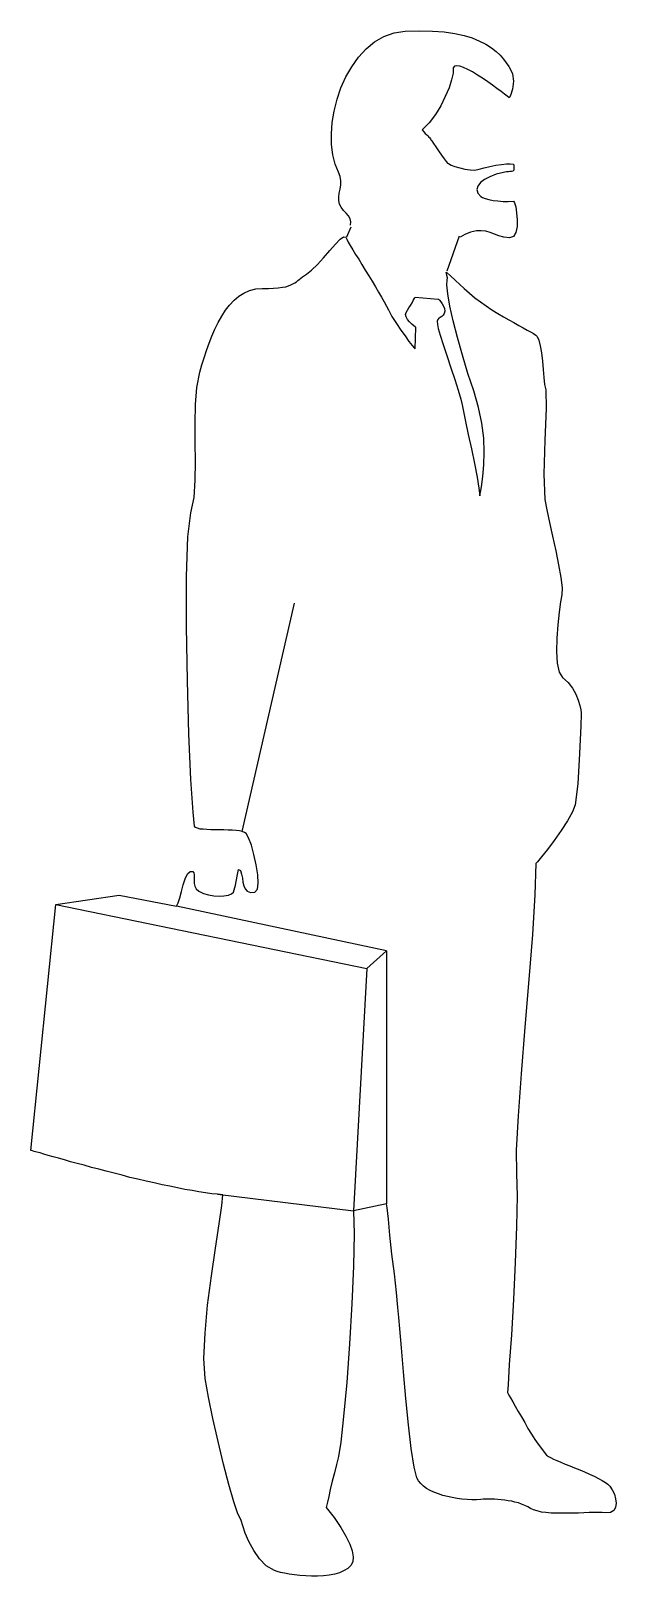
# Model space of a CAD drawing. Extents: x -2857 to -2165, y -536 to 1290.
import ezdxf

# ---------------------------------------------------------------- set-up
doc = ezdxf.new("R2010")
doc.units = 0
doc.header["$LTSCALE"] = 1270
doc.header["$MEASUREMENT"] = 0
doc.layers.get('0').update_dxf_attribs({"linetype": 'CONTINUOUS'})

msp = doc.modelspace()

# ---------------------------------------------------------------- linework, layer by layer
at = {"linetype": 'CONTINUOUS'}
for p, q in [((-2450.7, 1277.2), (-2439.6, 1283.6)), ((-2439.6, 1283.6), (-2427.7, 1287.9)), ((-2427.7, 1287.9), (-2414.6, 1289.7)), ((-2414.6, 1289.7), (-2397.6, 1290.2)), ((-2397.6, 1290.2), (-2382.2, 1289.8)), ((-2382.2, 1289.8), (-2368.3, 1288.9)), ((-2368.3, 1288.9), (-2355.9, 1287.1)), ((-2355.9, 1287.1), (-2344.7, 1284.7)), ((-2344.7, 1284.7), (-2335.1, 1281.8)), ((-2335.1, 1281.8), (-2326.4, 1278.2)), ((-2326.4, 1278.2), (-2318.9, 1274.4)), ((-2469.6, 1259.1), (-2460.6, 1268.9)), ((-2460.6, 1268.9), (-2450.7, 1277.2)), ((-2318.9, 1274.4), (-2312.3, 1270.3)), ((-2312.3, 1270.3), (-2307, 1265.9)), ((-2307, 1265.9), (-2302.2, 1261.6)), ((-2302.2, 1261.6), (-2298.1, 1256.9)), ((-2484.7, 1235.8), (-2477.7, 1247.8)), ((-2477.7, 1247.8), (-2469.6, 1259.1)), ((-2357.7, 1246.5), (-2357.9, 1240.4)), ((-2356.2, 1248.6), (-2357.7, 1246.5)), ((-2353.4, 1249.1), (-2356.2, 1248.6)), ((-2349.8, 1248.4), (-2353.4, 1249.1)), ((-2345.3, 1247.1), (-2349.8, 1248.4)), ((-2340.2, 1244.6), (-2345.3, 1247.1)), ((-2334.8, 1241.7), (-2340.2, 1244.6)), ((-2328.8, 1238), (-2334.8, 1241.7)), ((-2298.1, 1256.9), (-2294.9, 1252.3)), ((-2294.9, 1252.3), (-2291.9, 1248)), ((-2291.9, 1248), (-2289.6, 1243.7)), ((-2289.6, 1243.7), (-2287.6, 1239.4)), ((-2490.5, 1222.9), (-2484.7, 1235.8)), ((-2359.6, 1232.3), (-2362.5, 1223)), ((-2357.9, 1240.4), (-2359.6, 1232.3)), ((-2322.9, 1234.2), (-2328.8, 1238)), ((-2316.9, 1230.1), (-2322.9, 1234.2)), ((-2311.2, 1226), (-2316.9, 1230.1)), ((-2305.9, 1222.3), (-2311.2, 1226)), ((-2286.3, 1230.9), (-2287.7, 1221.5)), ((-2287.6, 1239.4), (-2286.3, 1230.9)), ((-2498.4, 1195.5), (-2495, 1209.4)), ((-2495, 1209.4), (-2490.5, 1222.9)), ((-2367, 1212.5), (-2372.4, 1201.7)), ((-2362.5, 1223), (-2367, 1212.5)), ((-2301.1, 1218.5), (-2305.9, 1222.3)), ((-2296.9, 1215.4), (-2301.1, 1218.5)), ((-2294, 1213.2), (-2296.9, 1215.4)), ((-2291.9, 1211.6), (-2294, 1213.2)), ((-2291.3, 1211), (-2291.9, 1211.6)), ((-2290, 1214), (-2291.3, 1211)), ((-2287.7, 1221.5), (-2290, 1214)), ((-2500.8, 1182), (-2498.4, 1195.5)), ((-2378.7, 1191.2), (-2386.2, 1181.7)), ((-2372.4, 1201.7), (-2378.7, 1191.2)), ((-2501.7, 1168.6), (-2500.8, 1182)), ((-2501.7, 1155.9), (-2501.7, 1168.6)), ((-2386.2, 1181.7), (-2394.3, 1173.4)), ((-2394.3, 1173.4), (-2392.6, 1170.9)), ((-2392.6, 1170.9), (-2390.8, 1169.1)), ((-2390.8, 1169.1), (-2389, 1167.5)), ((-2500.2, 1143.8), (-2501.7, 1155.9)), ((-2389, 1167.5), (-2387.8, 1166)), ((-2387.8, 1166), (-2386.6, 1164.7)), ((-2386.6, 1164.7), (-2385.4, 1163.8)), ((-2385.4, 1163.8), (-2384.6, 1162.6)), ((-2384.6, 1162.6), (-2384, 1161.6)), ((-2384, 1161.6), (-2383.1, 1160.4)), ((-2383.1, 1160.4), (-2381.1, 1157.3)), ((-2381.1, 1157.3), (-2378.1, 1153)), ((-2378.1, 1153), (-2374.9, 1148.4)), ((-2497.4, 1132.8), (-2500.2, 1143.8)), ((-2493.4, 1123.3), (-2497.4, 1132.8)), ((-2374.9, 1148.4), (-2371.4, 1143.5)), ((-2371.4, 1143.5), (-2368.4, 1139.2)), ((-2368.4, 1139.2), (-2366.1, 1135.8)), ((-2366.1, 1135.8), (-2364.6, 1133.9)), ((-2364.6, 1133.9), (-2363.1, 1133.3)), ((-2363.1, 1133.3), (-2360.1, 1131.7)), ((-2307.4, 1131.4), (-2300.7, 1132.4)), ((-2300.7, 1132.4), (-2294.6, 1132.9)), ((-2294.6, 1132.9), (-2290.1, 1133.1)), ((-2290.1, 1133.1), (-2286.7, 1132.7)), ((-2286.7, 1132.7), (-2285.8, 1132.1)), ((-2491.4, 1118.1), (-2493.4, 1123.3)), ((-2490.6, 1113.2), (-2491.4, 1118.1)), ((-2360.1, 1131.7), (-2355.6, 1130.1)), ((-2355.6, 1130.1), (-2349.9, 1128.4)), ((-2349.9, 1128.4), (-2343.9, 1126.8)), ((-2343.9, 1126.8), (-2337.8, 1126)), ((-2337.8, 1126), (-2332.1, 1125.6)), ((-2332.1, 1125.6), (-2326.9, 1126.7)), ((-2326.9, 1126.7), (-2321.1, 1128.3)), ((-2320.8, 1114.4), (-2325.4, 1110.9)), ((-2321.1, 1128.3), (-2314.4, 1130)), ((-2314.4, 1117.6), (-2320.8, 1114.4)), ((-2314.4, 1130), (-2307.4, 1131.4)), ((-2306.7, 1120.7), (-2314.4, 1117.6)), ((-2298.2, 1123), (-2306.7, 1120.7)), ((-2296.4, 1123.2), (-2298.2, 1123)), ((-2294.5, 1123.5), (-2296.4, 1123.2)), ((-2292.4, 1123.7), (-2294.5, 1123.5)), ((-2290.6, 1124), (-2292.4, 1123.7)), ((-2288.8, 1124.2), (-2290.6, 1124)), ((-2287.2, 1124.5), (-2288.8, 1124.2)), ((-2286.3, 1125.1), (-2287.2, 1124.5)), ((-2286, 1125.7), (-2286.3, 1125.1)), ((-2285.9, 1128.4), (-2286, 1127.2)), ((-2286, 1127.2), (-2286, 1125.7)), ((-2285.8, 1132.1), (-2285.9, 1129.9)), ((-2285.9, 1129.9), (-2285.9, 1128.4)), ((-2492.9, 1093.9), (-2492.5, 1098.4)), ((-2492.5, 1098.4), (-2491.4, 1103.2)), ((-2491.4, 1103.2), (-2490.7, 1108.1)), ((-2490.7, 1108.1), (-2490.6, 1113.2)), ((-2328.6, 1106.7), (-2329.6, 1102.8)), ((-2329.6, 1102.8), (-2328.5, 1098.5)), ((-2325.4, 1110.9), (-2328.6, 1106.7)), ((-2328.5, 1098.5), (-2324.9, 1094.5)), ((-2493, 1089.6), (-2492.9, 1093.9)), ((-2492.2, 1085.4), (-2493, 1089.6)), ((-2490.1, 1081.7), (-2492.2, 1085.4)), ((-2487.5, 1078), (-2490.1, 1081.7)), ((-2484.5, 1074.9), (-2487.5, 1078)), ((-2324.9, 1094.5), (-2323.1, 1093.2)), ((-2323.1, 1093.2), (-2319.8, 1092.2)), ((-2319.8, 1092.2), (-2315.6, 1090.9)), ((-2315.6, 1090.9), (-2310.5, 1089.9)), ((-2310.5, 1089.9), (-2304.7, 1089.2)), ((-2304.7, 1089.2), (-2298.7, 1088.7)), ((-2298.7, 1088.7), (-2292.6, 1088.6)), ((-2292.6, 1088.6), (-2286.2, 1089)), ((-2286.2, 1089), (-2285.1, 1087.2)), ((-2285.1, 1087.2), (-2283.7, 1082.3)), ((-2283.7, 1082.3), (-2282.6, 1075)), ((-2481.6, 1071.5), (-2484.5, 1074.9)), ((-2479.5, 1068.1), (-2481.6, 1071.5)), ((-2478.7, 1064.4), (-2479.5, 1068.1)), ((-2479.3, 1060.7), (-2478.7, 1064.4)), ((-2282.6, 1075), (-2281.9, 1067.1)), ((-2281.9, 1067.1), (-2282.1, 1058.9)), ((-2497, 1038.2), (-2491.6, 1044)), ((-2491.6, 1044), (-2487.3, 1047)), ((-2487.3, 1047), (-2484.9, 1046.4)), ((-2484.9, 1046.4), (-2483.7, 1044)), ((-2478.7, 1058.4), (-2484, 1046.4)), ((-2483.7, 1044), (-2481.9, 1040.6)), ((-2350.5, 1047.7), (-2365.2, 1006.3)), ((-2343.9, 1049.5), (-2349.4, 1046.4)), ((-2337.1, 1052.3), (-2343.9, 1049.5)), ((-2330.1, 1054), (-2337.1, 1052.3)), ((-2324.4, 1054.1), (-2330.1, 1054)), ((-2318.9, 1053.4), (-2324.4, 1054.1)), ((-2314.1, 1051.8), (-2318.9, 1053.4)), ((-2309, 1049.9), (-2314.1, 1051.8)), ((-2303.6, 1047.9), (-2309, 1049.9)), ((-2297.9, 1046.3), (-2303.6, 1047.9)), ((-2290.9, 1045.5), (-2297.9, 1046.3)), ((-2286.3, 1047.2), (-2290.9, 1045.5)), ((-2283.5, 1052), (-2286.3, 1047.2)), ((-2282.1, 1058.9), (-2283.5, 1052)), ((-2511, 1022.1), (-2503.7, 1030.6)), ((-2503.7, 1030.6), (-2497, 1038.2)), ((-2481.9, 1040.6), (-2479.5, 1036.4)), ((-2479.5, 1036.4), (-2476.4, 1031.5)), ((-2476.4, 1031.5), (-2473.1, 1026.1)), ((-2473.1, 1026.1), (-2469.5, 1020.3)), ((-2531.3, 1002.7), (-2525.2, 1007.3)), ((-2525.2, 1007.3), (-2518.3, 1014.3)), ((-2518.3, 1014.3), (-2511, 1022.1)), ((-2469.5, 1020.3), (-2465.8, 1014)), ((-2465.8, 1014), (-2461.9, 1007.6)), ((-2461.9, 1007.6), (-2457.6, 1000.9)), ((-2366.1, 1004.9), (-2364.9, 1004.3)), ((-2365.8, 1003.7), (-2366.1, 1004.9)), ((-2576.4, 985.8), (-2570.1, 986.1)), ((-2570.1, 986.1), (-2564.6, 986.7)), ((-2564.6, 986.7), (-2559.8, 987.3)), ((-2559.8, 987.3), (-2555.8, 987.9)), ((-2555.8, 987.9), (-2552.5, 988.8)), ((-2552.5, 988.8), (-2549.8, 990)), ((-2549.8, 990), (-2547.3, 991.2)), ((-2547.3, 991.2), (-2545.2, 992.4)), ((-2545.2, 992.4), (-2543.1, 993.6)), ((-2543.1, 993.6), (-2541.6, 995.2)), ((-2541.6, 995.2), (-2539.8, 996.4)), ((-2539.8, 996.4), (-2537.9, 997.9)), ((-2537.9, 997.9), (-2536.1, 999.7)), ((-2536.1, 999.7), (-2533.7, 1001.2)), ((-2533.7, 1001.2), (-2531.3, 1002.7)), ((-2457.6, 1000.9), (-2453.7, 994.3)), ((-2453.7, 994.3), (-2449.8, 987.9)), ((-2449.8, 987.9), (-2446.1, 981.5)), ((-2365.2, 1001.2), (-2365.8, 1003.7)), ((-2364.6, 998.5), (-2365.2, 1001.2)), ((-2365.2, 990), (-2364.9, 995.5)), ((-2364, 979.4), (-2365.2, 990)), ((-2364.9, 1004.3), (-2361.3, 1001.2)), ((-2364.9, 995.5), (-2364.6, 998.5)), ((-2361.3, 1001.2), (-2354.9, 995.2)), ((-2354.9, 995.2), (-2344.9, 985.8)), ((-2622.2, 966.1), (-2617, 971.8)), ((-2617, 971.8), (-2611.3, 976.7)), ((-2611.3, 976.7), (-2605.2, 980.3)), ((-2605.2, 980.3), (-2598.6, 983.3)), ((-2598.6, 983.3), (-2591.3, 985.2)), ((-2591.3, 985.2), (-2583.7, 985.8)), ((-2583.7, 985.8), (-2576.4, 985.8)), ((-2446.1, 981.5), (-2442.5, 975.5)), ((-2442.5, 975.5), (-2439.5, 970)), ((-2439.5, 970), (-2436.4, 964.9)), ((-2408.2, 965.8), (-2406.4, 968.8)), ((-2406.4, 968.8), (-2404.9, 971.5)), ((-2404.9, 971.5), (-2403.7, 973.6)), ((-2403.7, 973.6), (-2403.1, 974.9)), ((-2403.1, 974.9), (-2402.8, 975.5)), ((-2402.8, 975.5), (-2375.5, 973.3)), ((-2375.5, 973.3), (-2375.2, 973)), ((-2375.2, 973), (-2374, 971.8)), ((-2374, 971.8), (-2372.5, 970)), ((-2372.5, 970), (-2370.7, 967.6)), ((-2361.6, 964.9), (-2364, 979.4)), ((-2344.9, 985.8), (-2338.5, 980.3)), ((-2338.5, 980.3), (-2332.2, 974.9)), ((-2332.2, 974.9), (-2325.5, 970)), ((-2325.5, 970), (-2318.5, 965.2)), ((-2635.8, 945.5), (-2631.6, 953)), ((-2631.6, 953), (-2627, 960)), ((-2627, 960), (-2622.2, 966.1)), ((-2436.4, 964.9), (-2434.3, 960.6)), ((-2434.3, 960.6), (-2430.1, 952.7)), ((-2430.1, 952.7), (-2424.9, 944.6)), ((-2414, 954.9), (-2413.4, 957.6)), ((-2413.4, 952.1), (-2414, 954.9)), ((-2413.4, 957.6), (-2411.6, 960)), ((-2411.6, 949.1), (-2413.4, 952.1)), ((-2411.6, 960), (-2410.1, 963)), ((-2410.1, 963), (-2408.2, 965.8)), ((-2374.6, 950.6), (-2375.8, 949.1)), ((-2373.1, 951.5), (-2374.6, 950.6)), ((-2371.3, 952.7), (-2373.1, 951.5)), ((-2369.4, 954.3), (-2371.3, 952.7)), ((-2370.7, 967.6), (-2369.2, 964.9)), ((-2368.2, 956.4), (-2369.4, 954.3)), ((-2369.2, 964.9), (-2367.9, 962.1)), ((-2367.6, 959.1), (-2368.2, 956.4)), ((-2367.9, 962.1), (-2367.6, 959.1)), ((-2357.6, 947.6), (-2361.6, 964.9)), ((-2318.5, 965.2), (-2311.9, 960.6)), ((-2311.9, 960.6), (-2304.9, 956.4)), ((-2304.9, 956.4), (-2298.2, 952.4)), ((-2298.2, 952.4), (-2291.9, 948.8)), ((-2643.1, 929.4), (-2639.8, 937.6)), ((-2639.8, 937.6), (-2635.8, 945.5)), ((-2424.9, 944.6), (-2419.8, 936.7)), ((-2419.8, 936.7), (-2414.6, 929.7)), ((-2409.2, 946.4), (-2411.6, 949.1)), ((-2406.7, 943.7), (-2409.2, 946.4)), ((-2404.3, 941.5), (-2406.7, 943.7)), ((-2402.5, 940.3), (-2404.3, 941.5)), ((-2402.8, 914.3), (-2401.9, 939.7)), ((-2401.9, 939.7), (-2402.5, 940.3)), ((-2375.8, 949.1), (-2376.7, 947)), ((-2376.7, 947), (-2376.4, 943.3)), ((-2376.4, 943.3), (-2375.5, 938.5)), ((-2375.5, 938.5), (-2373.1, 930.6)), ((-2352.5, 927.9), (-2357.6, 947.6)), ((-2291.9, 948.8), (-2285.8, 945.5)), ((-2285.8, 945.5), (-2280.1, 942.1)), ((-2280.1, 942.1), (-2274.9, 939.4)), ((-2274.9, 939.4), (-2270.1, 936.7)), ((-2270.1, 936.7), (-2266.1, 934.6)), ((-2266.1, 934.6), (-2262.8, 932.4)), ((-2262.8, 932.4), (-2260.1, 930.6)), ((-2649.5, 912.4), (-2646.4, 921.2)), ((-2646.4, 921.2), (-2643.1, 929.4)), ((-2414.6, 929.7), (-2410.1, 923.3)), ((-2410.1, 923.3), (-2406.1, 918.5)), ((-2406.1, 918.5), (-2403.7, 915.5)), ((-2403.7, 915.5), (-2402.8, 914.3)), ((-2373.1, 930.6), (-2369.4, 919.4)), ((-2369.4, 919.4), (-2365.2, 906.4)), ((-2346.7, 907), (-2352.5, 927.9)), ((-2260.1, 930.6), (-2258.5, 929.1)), ((-2258.5, 929.1), (-2256.4, 924.9)), ((-2256.4, 924.9), (-2254.9, 918.2)), ((-2254.9, 918.2), (-2253.4, 909.7)), ((-2657.4, 887), (-2654.9, 895.5)), ((-2654.9, 895.5), (-2652.2, 904)), ((-2652.2, 904), (-2649.5, 912.4)), ((-2365.2, 906.4), (-2360.4, 892.1)), ((-2340.4, 885.5), (-2346.7, 907)), ((-2253.4, 909.7), (-2252.2, 900)), ((-2252.2, 900), (-2251.3, 890)), ((-2661, 868.8), (-2657.4, 887)), ((-2360.4, 892.1), (-2355.8, 878.2)), ((-2355.8, 878.2), (-2351.9, 865.5)), ((-2333.4, 864.9), (-2340.4, 885.5)), ((-2251.3, 890), (-2250.4, 880.6)), ((-2250.4, 880.6), (-2249.5, 872.4)), ((-2662.5, 848.5), (-2661, 868.8)), ((-2351.9, 865.5), (-2348.5, 854.8)), ((-2327.6, 845.2), (-2333.4, 864.9)), ((-2249.5, 872.4), (-2248.2, 866.1)), ((-2248.2, 866.1), (-2247.6, 843.9)), ((-2663.1, 826.7), (-2662.5, 848.5)), ((-2348.5, 854.8), (-2347, 848.2)), ((-2347, 848.2), (-2345.5, 840.6)), ((-2345.5, 840.6), (-2343.1, 828.5)), ((-2323.7, 826.7), (-2327.6, 845.2)), ((-2247.6, 843.9), (-2249.2, 806.4)), ((-2662.8, 803.9), (-2663.1, 826.7)), ((-2343.1, 828.5), (-2339.8, 813.3)), ((-2321.6, 808.8), (-2323.7, 826.7)), ((-2662.5, 780.9), (-2662.8, 803.9)), ((-2339.8, 813.3), (-2336.1, 796.4)), ((-2321, 792.4), (-2321.6, 808.8)), ((-2249.2, 806.4), (-2250.4, 766.4)), ((-2336.1, 796.4), (-2332.5, 779.1)), ((-2321.6, 777.3), (-2321, 792.4)), ((-2662.8, 759.1), (-2662.5, 780.9)), ((-2332.5, 779.1), (-2329.4, 763)), ((-2322.8, 763.6), (-2321.6, 777.3)), ((-2664.3, 738.8), (-2662.8, 759.1)), ((-2329.4, 763), (-2327.3, 749.7)), ((-2327.3, 749.7), (-2326.1, 740.6)), ((-2326.1, 740.6), (-2324.3, 751.2)), ((-2324.3, 751.2), (-2322.8, 763.6)), ((-2250.4, 766.4), (-2249.2, 736.4)), ((-2668, 720.6), (-2664.3, 738.8)), ((-2249.2, 736.4), (-2247, 724.2)), ((-2671.6, 692.4), (-2668, 720.6)), ((-2247, 724.2), (-2243.7, 709.4)), ((-2243.7, 709.4), (-2240.1, 693)), ((-2673.1, 645.5), (-2671.6, 692.4)), ((-2240.1, 693), (-2236.4, 675.8)), ((-2236.4, 675.8), (-2233.1, 659.4)), ((-2233.1, 659.4), (-2230.4, 644.2)), ((-2673.4, 586.4), (-2673.1, 645.5)), ((-2230.4, 644.2), (-2228.9, 632.1)), ((-2229.2, 623.9), (-2230.7, 615.5)), ((-2228.9, 632.1), (-2229.2, 623.9)), ((-2607.3, 344.2), (-2545.6, 614)), ((-2232.2, 603.3), (-2234, 588.5)), ((-2230.7, 615.5), (-2232.2, 603.3)), ((-2672.2, 522.1), (-2673.4, 586.4)), ((-2234, 588.5), (-2234.9, 572.7)), ((-2234.9, 572.7), (-2235.5, 557)), ((-2235.5, 557), (-2234.6, 543)), ((-2234.6, 543), (-2232.2, 532.4)), ((-2232.2, 532.4), (-2228.2, 526.1)), ((-2670.4, 459.7), (-2672.2, 522.1)), ((-2228.2, 526.1), (-2221.6, 520.3)), ((-2221.6, 520.3), (-2216.4, 513.6)), ((-2216.4, 513.6), (-2212.5, 506.4)), ((-2212.5, 506.4), (-2209.8, 499.4)), ((-2209.8, 499.4), (-2207.9, 493)), ((-2207.9, 493), (-2206.7, 487.9)), ((-2206.7, 487.9), (-2206.1, 484.2)), ((-2206.1, 483), (-2206.7, 468.8)), ((-2206.1, 484.2), (-2206.1, 483)), ((-2668, 405.4), (-2670.4, 459.7)), ((-2206.7, 468.8), (-2208.2, 436.4)), ((-2208.2, 436.4), (-2210.4, 400.3)), ((-2665.5, 367), (-2668, 405.4)), ((-2210.4, 400.3), (-2213.4, 375.7)), ((-2663.7, 350.3), (-2665.5, 367)), ((-2216.7, 367.3), (-2222.5, 356.6)), ((-2213.4, 375.7), (-2216.7, 367.3)), ((-2662.5, 348.8), (-2663.7, 350.3)), ((-2660.1, 347.9), (-2662.5, 348.8)), ((-2657, 347), (-2660.1, 347.9)), ((-2653.4, 346.7), (-2657, 347)), ((-2222.5, 356.6), (-2230.1, 345.4)), ((-2649.2, 346.3), (-2653.4, 346.7)), ((-2644.3, 346), (-2649.2, 346.3)), ((-2639.5, 346), (-2644.3, 346)), ((-2634.3, 346), (-2639.5, 346)), ((-2629.2, 346), (-2634.3, 346)), ((-2624, 345.7), (-2629.2, 346)), ((-2619.2, 345.7), (-2624, 345.7)), ((-2614.6, 345.4), (-2619.2, 345.7)), ((-2610.7, 344.8), (-2614.6, 345.4)), ((-2607.3, 344.2), (-2610.7, 344.8)), ((-2604.6, 343), (-2607.3, 344.2)), ((-2602.8, 341.8), (-2604.6, 343)), ((-2599.8, 336.6), (-2602.8, 341.8)), ((-2596.4, 327.9), (-2599.8, 336.6)), ((-2238.2, 333.6), (-2246.1, 323)), ((-2230.1, 345.4), (-2238.2, 333.6)), ((-2593.4, 317), (-2596.4, 327.9)), ((-2590.7, 304.8), (-2593.4, 317)), ((-2253.1, 314.2), (-2257.9, 308.2)), ((-2246.1, 323), (-2253.1, 314.2)), ((-2674.6, 288.2), (-2671.9, 293.9)), ((-2671.9, 293.9), (-2668.9, 297)), ((-2668.9, 297), (-2665.8, 296.7)), ((-2665.8, 296.7), (-2664.6, 295.1)), ((-2664.6, 295.1), (-2664.3, 292.7)), ((-2664.3, 292.7), (-2664.3, 289.7)), ((-2613.4, 291.5), (-2611.6, 299.1)), ((-2611.6, 299.1), (-2609.2, 297.9)), ((-2609.2, 297.9), (-2608, 293.6)), ((-2608, 293.6), (-2607, 289.1)), ((-2588.9, 293), (-2590.7, 304.8)), ((-2588.3, 283), (-2588.9, 293)), ((-2259.8, 306.1), (-2261, 269.4)), ((-2257.9, 308.2), (-2259.8, 306.1)), ((-2679.2, 273), (-2677, 280.9)), ((-2677, 280.9), (-2674.6, 288.2)), ((-2664.3, 289.7), (-2664.3, 286.4)), ((-2664.3, 286.4), (-2664, 282.7)), ((-2664, 282.7), (-2663.4, 279.4)), ((-2663.4, 279.4), (-2661.6, 276.4)), ((-2661.6, 276.4), (-2658.6, 273.6)), ((-2617.6, 272.4), (-2615.2, 280.6)), ((-2615.2, 280.6), (-2613.4, 291.5)), ((-2607, 289.1), (-2606.4, 284.2)), ((-2606.4, 284.2), (-2605.5, 280)), ((-2605.5, 280), (-2604, 276.4)), ((-2604, 276.4), (-2601.6, 273.6)), ((-2592.2, 272.4), (-2589.2, 275.8)), ((-2589.2, 275.8), (-2588.3, 283)), ((-2857.4, -32.7), (-2828, 257.9)), ((-2828, 257.9), (-2752.8, 268.9)), ((-2828, 257.9), (-2459.8, 182.1)), ((-2752.8, 268.9), (-2684.9, 255.8)), ((-2684.9, 255.8), (-2683.1, 259.7)), ((-2436.4, 203), (-2684.9, 255.8)), ((-2683.1, 259.7), (-2681.3, 265.7)), ((-2681.3, 265.7), (-2679.2, 273)), ((-2658.6, 273.6), (-2653.1, 270.9)), ((-2653.1, 270.9), (-2647, 269.1)), ((-2647, 269.1), (-2640.7, 267.9)), ((-2640.7, 267.9), (-2634.3, 267.6)), ((-2634.3, 267.6), (-2628.9, 267.9)), ((-2628.9, 267.9), (-2623.7, 268.8)), ((-2623.7, 268.8), (-2620.1, 270.3)), ((-2620.1, 270.3), (-2617.6, 272.4)), ((-2601.6, 273.6), (-2597.6, 272.1)), ((-2597.6, 272.1), (-2592.2, 272.4)), ((-2261, 269.4), (-2264, 222.4)), ((-2264, 222.4), (-2268.2, 169.1)), ((-2459.8, 182.1), (-2436.4, 203)), ((-2436.4, 203), (-2436.4, -95.8)), ((-2459.8, 182.1), (-2475.5, -104.3)), ((-2268.2, 169.1), (-2272.8, 112.7)), ((-2272.8, 112.7), (-2277.3, 57.9)), ((-2277.3, 57.9), (-2281, 8.2)), ((-2281, 8.2), (-2283.1, -32.4)), ((-2856.8, -32.7), (-2857.4, -32.7)), ((-2855.5, -33.4), (-2856.8, -32.7)), ((-2853.4, -34), (-2855.5, -33.4)), ((-2850.4, -34.9), (-2853.4, -34)), ((-2846.5, -35.8), (-2850.4, -34.9)), ((-2841.9, -37.3), (-2846.5, -35.8)), ((-2283.1, -32.4), (-2282.8, -60)), ((-2836.8, -38.8), (-2841.9, -37.3)), ((-2831, -40.3), (-2836.8, -38.8)), ((-2824.6, -42.1), (-2831, -40.3)), ((-2817.7, -44), (-2824.6, -42.1)), ((-2810.4, -46.1), (-2817.7, -44)), ((-2802.5, -48.2), (-2810.4, -46.1)), ((-2794.3, -50.3), (-2802.5, -48.2)), ((-2785.8, -52.8), (-2794.3, -50.3)), ((-2777.1, -54.9), (-2785.8, -52.8)), ((-2768.3, -57.3), (-2777.1, -54.9)), ((-2758.9, -59.7), (-2768.3, -57.3)), ((-2749.5, -62.1), (-2758.9, -59.7)), ((-2740.1, -64.6), (-2749.5, -62.1)), ((-2730.7, -66.7), (-2740.1, -64.6)), ((-2721, -69.1), (-2730.7, -66.7)), ((-2711.6, -71.2), (-2721, -69.1)), ((-2702.2, -73.4), (-2711.6, -71.2)), ((-2282.8, -60), (-2281.9, -86.4)), ((-2693.1, -75.2), (-2702.2, -73.4)), ((-2684, -77), (-2693.1, -75.2)), ((-2675.2, -78.8), (-2684, -77)), ((-2666.7, -80.3), (-2675.2, -78.8)), ((-2658.6, -81.8), (-2666.7, -80.3)), ((-2650.7, -82.8), (-2658.6, -81.8)), ((-2643.4, -84), (-2650.7, -82.8)), ((-2636.4, -84.6), (-2643.4, -84)), ((-2630.1, -85.2), (-2636.4, -84.6)), ((-2636.4, -84.6), (-2475.5, -104.3)), ((-2631.3, -97.9), (-2630.1, -85.2)), ((-2281.9, -86.4), (-2282.8, -122.8)), ((-2634.6, -119.7), (-2631.3, -97.9)), ((-2436.4, -95.8), (-2475.5, -104.3)), ((-2475.5, -104.3), (-2474.9, -131.5)), ((-2435.8, -100.6), (-2436.4, -95.8)), ((-2434.3, -114), (-2435.8, -100.6)), ((-2638.9, -148.2), (-2634.6, -119.7)), ((-2432.5, -132.8), (-2434.3, -114)), ((-2282.8, -122.8), (-2284.3, -165.2)), ((-2474.9, -131.5), (-2475.5, -169.4)), ((-2430.1, -155.2), (-2432.5, -132.8)), ((-2643.7, -180.9), (-2638.9, -148.2)), ((-2427.3, -178.5), (-2430.1, -155.2)), ((-2648.3, -215.5), (-2643.7, -180.9)), ((-2475.5, -169.4), (-2477.6, -214)), ((-2424.9, -200.6), (-2427.3, -178.5)), ((-2284.3, -165.2), (-2286.4, -209.1)), ((-2423.1, -218.5), (-2424.9, -200.6)), ((-2651.3, -248.8), (-2648.3, -215.5)), ((-2477.6, -214), (-2480.4, -261.3)), ((-2421.9, -230.3), (-2423.1, -218.5)), ((-2286.4, -209.1), (-2288.8, -250.9)), ((-2420.7, -243.7), (-2421.9, -230.3)), ((-2652.8, -278.5), (-2651.3, -248.8)), ((-2418.8, -266.1), (-2420.7, -243.7)), ((-2288.8, -250.9), (-2291.3, -285.8)), ((-2480.4, -261.3), (-2483.7, -307)), ((-2416.4, -294.6), (-2418.8, -266.1)), ((-2651.3, -302.2), (-2652.8, -278.5)), ((-2291.3, -285.8), (-2292.8, -309.7)), ((-2647.3, -324.3), (-2651.3, -302.2)), ((-2483.7, -307), (-2487.3, -347.3)), ((-2413.7, -325.8), (-2416.4, -294.6)), ((-2292.8, -309.7), (-2293.4, -318.8)), ((-2641.9, -349.7), (-2647.3, -324.3)), ((-2410.7, -357), (-2413.7, -325.8)), ((-2293.4, -318.8), (-2293.1, -319.7)), ((-2293.1, -319.7), (-2291.9, -321.9)), ((-2291.9, -321.9), (-2289.8, -325.2)), ((-2289.8, -325.2), (-2287.3, -329.7)), ((-2287.3, -329.7), (-2284.3, -335.2)), ((-2284.3, -335.2), (-2281, -341.3)), ((-2281, -341.3), (-2277, -347.6)), ((-2635.8, -376.7), (-2641.9, -349.7)), ((-2487.3, -347.3), (-2490.7, -377.6)), ((-2407.3, -385.2), (-2410.7, -357)), ((-2277, -347.6), (-2273.1, -354.3)), ((-2273.1, -354.3), (-2269.2, -361.3)), ((-2269.2, -361.3), (-2264.9, -367.9)), ((-2629.5, -403.4), (-2635.8, -376.7)), ((-2490.7, -377.6), (-2493.4, -394.6)), ((-2264.9, -367.9), (-2261, -374.3)), ((-2261, -374.3), (-2257, -380)), ((-2257, -380), (-2253.4, -385.2)), ((-2493.4, -394.6), (-2495.8, -404)), ((-2404, -407), (-2407.3, -385.2)), ((-2253.4, -385.2), (-2250.1, -389.4)), ((-2250.1, -389.4), (-2247.3, -392.8)), ((-2247.3, -392.8), (-2244.9, -394.6)), ((-2244.9, -394.6), (-2242.5, -395.8)), ((-2242.5, -395.8), (-2239.2, -397.6)), ((-2239.2, -397.6), (-2235.2, -399.1)), ((-2235.2, -399.1), (-2230.4, -401.3)), ((-2230.4, -401.3), (-2225.2, -403.4)), ((-2623.1, -427.6), (-2629.5, -403.4)), ((-2498.3, -413.7), (-2500.7, -423.7)), ((-2495.8, -404), (-2498.3, -413.7)), ((-2400.7, -419.7), (-2404, -407)), ((-2398.8, -423.1), (-2400.7, -419.7)), ((-2225.2, -403.4), (-2219.8, -405.5)), ((-2219.8, -405.5), (-2214, -407.9)), ((-2214, -407.9), (-2207.9, -410.3)), ((-2207.9, -410.3), (-2202.2, -412.8)), ((-2202.2, -412.8), (-2196.4, -415.5)), ((-2196.4, -415.5), (-2191, -417.9)), ((-2191, -417.9), (-2185.8, -420.4)), ((-2617.4, -447.9), (-2623.1, -427.6)), ((-2503.1, -433.4), (-2504.9, -441.9)), ((-2500.7, -423.7), (-2503.1, -433.4)), ((-2396.1, -426.4), (-2398.8, -423.1)), ((-2392.8, -429.4), (-2396.1, -426.4)), ((-2389.2, -432.2), (-2392.8, -429.4)), ((-2384.9, -434.6), (-2389.2, -432.2)), ((-2380.4, -436.7), (-2384.9, -434.6)), ((-2375.2, -438.8), (-2380.4, -436.7)), ((-2185.8, -420.4), (-2181.6, -422.8)), ((-2181.6, -422.8), (-2177.6, -425.2)), ((-2177.6, -425.2), (-2174.6, -427.3)), ((-2174.6, -427.3), (-2172.5, -429.4)), ((-2172.5, -429.4), (-2169.5, -434)), ((-2169.5, -434), (-2167, -439.1)), ((-2612.5, -462.2), (-2617.4, -447.9)), ((-2507.6, -453.1), (-2508, -454.6)), ((-2508, -454.6), (-2498.6, -466.7)), ((-2506.4, -448.5), (-2507.6, -453.1)), ((-2504.9, -441.9), (-2506.4, -448.5)), ((-2370.1, -440.4), (-2375.2, -438.8)), ((-2364.3, -441.9), (-2370.1, -440.4)), ((-2358.8, -443.1), (-2364.3, -441.9)), ((-2353.1, -444), (-2358.8, -443.1)), ((-2347.3, -444.9), (-2353.1, -444)), ((-2341.3, -445.2), (-2347.3, -444.9)), ((-2335.8, -445.5), (-2341.3, -445.2)), ((-2330.1, -445.5), (-2335.8, -445.5)), ((-2324.9, -445.2), (-2330.1, -445.5)), ((-2322.2, -444.9), (-2324.9, -445.2)), ((-2319.1, -444.9), (-2322.2, -444.9)), ((-2315.8, -444.9), (-2319.1, -444.9)), ((-2312.5, -444.9), (-2315.8, -444.9)), ((-2308.8, -444.9), (-2312.5, -444.9)), ((-2304.9, -445.2), (-2308.8, -444.9)), ((-2301, -445.5), (-2304.9, -445.2)), ((-2296.7, -446.1), (-2301, -445.5)), ((-2292.8, -446.7), (-2296.7, -446.1)), ((-2288.5, -447.3), (-2292.8, -446.7)), ((-2284.6, -448.5), (-2288.5, -447.3)), ((-2280.4, -449.4), (-2284.6, -448.5)), ((-2276.7, -450.7), (-2280.4, -449.4)), ((-2272.8, -452.2), (-2276.7, -450.7)), ((-2269.5, -454), (-2272.8, -452.2)), ((-2266.1, -455.8), (-2269.5, -454)), ((-2262.5, -457.6), (-2266.1, -455.8)), ((-2165.5, -454.6), (-2167.6, -458.2)), ((-2167, -439.1), (-2165.5, -444.6)), ((-2165.5, -444.6), (-2164.9, -449.7)), ((-2164.9, -449.7), (-2165.5, -454.6)), ((-2609.2, -468.2), (-2612.5, -462.2)), ((-2608.6, -470.3), (-2609.2, -468.2)), ((-2606.7, -476.4), (-2608.6, -470.3)), ((-2498.6, -466.7), (-2490.7, -478.2)), ((-2258.2, -458.8), (-2262.5, -457.6)), ((-2253.4, -460.1), (-2258.2, -458.8)), ((-2247.9, -460.7), (-2253.4, -460.1)), ((-2241.9, -461.3), (-2247.9, -460.7)), ((-2235.8, -461.3), (-2241.9, -461.3)), ((-2229.2, -461.6), (-2235.8, -461.3)), ((-2222.8, -461.6), (-2229.2, -461.6)), ((-2216.1, -461.3), (-2222.8, -461.6)), ((-2209.5, -461.3), (-2216.1, -461.3)), ((-2203.1, -461), (-2209.5, -461.3)), ((-2197, -460.7), (-2203.1, -461)), ((-2191.6, -460.7), (-2197, -460.7)), ((-2186.1, -460.7), (-2191.6, -460.7)), ((-2181.6, -460.7), (-2186.1, -460.7)), ((-2177.6, -461), (-2181.6, -460.7)), ((-2171.6, -460.7), (-2177.6, -461)), ((-2167.6, -458.2), (-2171.6, -460.7)), ((-2603.7, -484.9), (-2606.7, -476.4)), ((-2599.5, -494.9), (-2603.7, -484.9)), ((-2490.7, -478.2), (-2484.6, -488.5)), ((-2484.6, -488.5), (-2480.1, -497.9)), ((-2593.7, -505.5), (-2599.5, -494.9)), ((-2587, -515.5), (-2593.7, -505.5)), ((-2480.1, -497.9), (-2477.3, -506.1)), ((-2477.3, -506.1), (-2476.1, -513.1)), ((-2578.9, -523.7), (-2587, -515.5)), ((-2569.2, -529.4), (-2578.9, -523.7)), ((-2566.1, -530.4), (-2569.2, -529.4)), ((-2486.7, -529.4), (-2492.2, -531.9)), ((-2482.2, -526.7), (-2486.7, -529.4)), ((-2478.6, -523.1), (-2482.2, -526.7)), ((-2476.4, -518.8), (-2478.6, -523.1)), ((-2476.1, -513.1), (-2476.4, -518.8)), ((-2562.2, -531.6), (-2566.1, -530.4)), ((-2557.3, -532.5), (-2562.2, -531.6)), ((-2551.9, -533.4), (-2557.3, -532.5)), ((-2545.5, -534.3), (-2551.9, -533.4)), ((-2539.2, -535.2), (-2545.5, -534.3)), ((-2532.2, -535.5), (-2539.2, -535.2)), ((-2525.2, -535.8), (-2532.2, -535.5)), ((-2518.3, -535.8), (-2525.2, -535.8)), ((-2511.3, -535.5), (-2518.3, -535.8)), ((-2504.3, -534.9), (-2511.3, -535.5)), ((-2497.9, -533.7), (-2504.3, -534.9)), ((-2492.2, -531.9), (-2497.9, -533.7))]:
    msp.add_line(p, q, dxfattribs=at)

doc.saveas('drawing.dxf')
